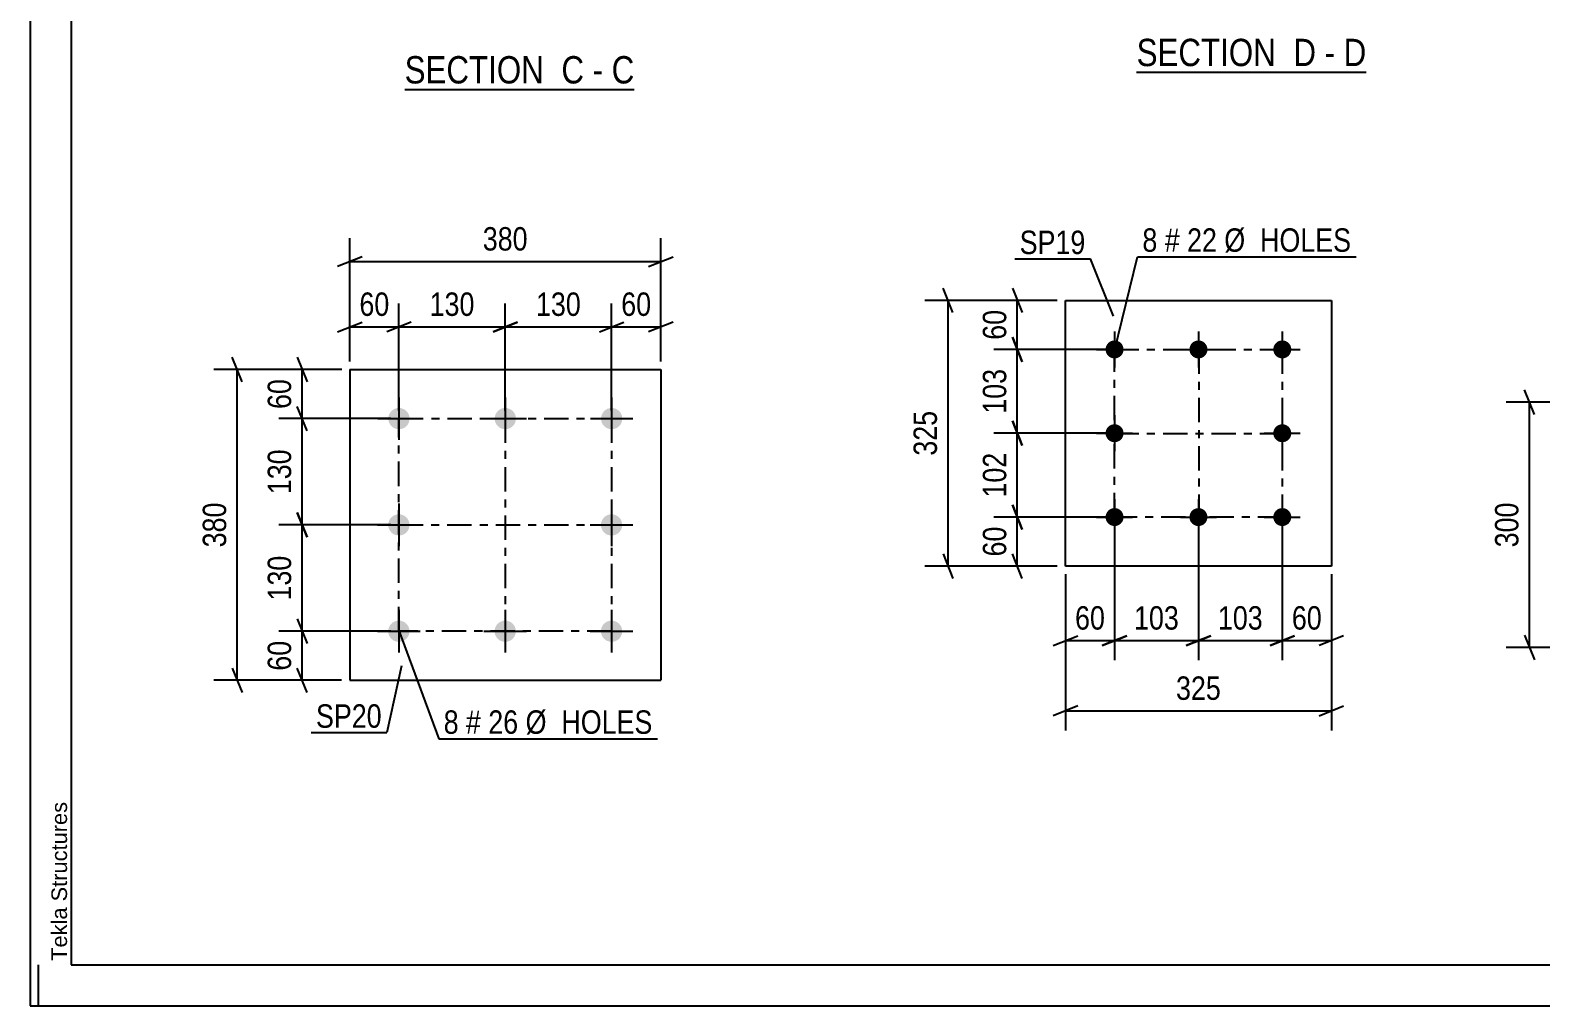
# Model space of a CAD drawing. Header units: millimetres. Extents: x 0 to 841, y 0 to 594.
# Drawn here: x 0 to 184.6, y 0 to 119.3 of the extents above; entities that cross this region are included whole.
import ezdxf

# ---------------------------------------------------------------- set-up
doc = ezdxf.new("R2010")
doc.units = ezdxf.units.MM
doc.linetypes.add('DXK_LINE_DOT3', pattern=[5.9187, 2.979, -0.9799, 0.9799, -0.9799])
doc.styles.add('Arial', font='ARIAL.TTF', dxfattribs={"height": 0.2})
doc.styles.add('Arial Narrow', font='ARIALN.TTF', dxfattribs={"height": 0.2})

# ---------------------------------------------------------------- blocks, each defined once
blk = doc.blocks.new('Unknown-122573578-1135 - 10973')
at = {"color": 5, "linetype": 'Continuous'}
for p, q in [((0, 594), (0, 0)), ((5, 589), (5, 5)), ((1, 0), (1, 5)), ((5, 5), (836, 5)), ((0, 0), (841, 0))]:
    blk.add_line(p, q, dxfattribs=at)
at = {"color": 174, "linetype": 'Continuous', "style": 'Arial'}
blk.add_text('Tekla Structures', height=1.9102, rotation=90, dxfattribs=at).set_placement((4.5, 5.5))
blk = doc.blocks.new('Unknown-122573578-13 - 6261')
at = {"color": 6, "linetype": 'Continuous'}
blk.add_line((45.77, 112.03), (73.84, 112.03), dxfattribs=at)
at = {"color": 0, "linetype": 'Continuous'}
for points in [[(63.88, 112.78), (63.88, 116.28), (45.77, 116.28), (45.77, 112.78)], [(67.69, 112.78), (67.69, 116.28), (64.93, 116.28), (64.93, 112.78)], [(70.02, 112.78), (70.02, 116.28), (68.74, 116.28), (68.74, 112.78)], [(73.84, 112.78), (73.84, 116.28), (71.07, 116.28), (71.07, 112.78)]]:
    blk.add_wipeout(points, dxfattribs=at)
at = {"color": 7, "linetype": 'Continuous', "style": 'Arial Narrow'}
for s, p in [('SECTION ', (45.77, 112.78)), ('C', (64.93, 112.78)), ('C', (71.07, 112.78)), ('-', (68.74, 112.78))]:
    blk.add_text(s, height=3.34, dxfattribs=at).set_placement(p)
blk = doc.blocks.new('Unknown-122573578-14 - 1638')
at = {"color": 6, "linetype": 'Continuous'}
blk.add_line((135.24, 114.15), (163.31, 114.15), dxfattribs=at)
at = {"color": 0, "linetype": 'Continuous'}
for points in [[(153.35, 114.9), (153.35, 118.4), (135.24, 118.4), (135.24, 114.9)], [(157.17, 114.9), (157.17, 118.4), (154.4, 118.4), (154.4, 114.9)], [(159.49, 114.9), (159.49, 118.4), (158.22, 118.4), (158.22, 114.9)], [(163.31, 114.9), (163.31, 118.4), (160.54, 118.4), (160.54, 114.9)]]:
    blk.add_wipeout(points, dxfattribs=at)
at = {"color": 7, "linetype": 'Continuous', "style": 'Arial Narrow'}
for s, p in [('SECTION ', (135.24, 114.9)), ('D', (154.4, 114.9)), ('D', (160.54, 114.9)), ('-', (158.22, 114.9))]:
    blk.add_text(s, height=3.34, dxfattribs=at).set_placement(p)
blk = doc.blocks.new('Bolt-122573578-6019 - 5980')
at = {"linetype": 'Continuous'}
for points in [[(45.07, 73.1, -1), (45.07, 70.5, -1)], [(58.07, 73.1, -1), (58.07, 70.5, -1)], [(71.07, 73.1, -1), (71.07, 70.5, -1)], [(45.06, 60.1, -1), (45.06, 57.5, -1)], [(71.06, 60.1, -1), (71.06, 57.5, -1)], [(45.06, 47.1, -1), (45.06, 44.5, -1)], [(58.06, 47.1, -1), (58.06, 44.5, -1)], [(71.06, 47.1, -1), (71.06, 44.5, -1)]]:
    blk.add_hatch(color=1, dxfattribs=at).paths.add_polyline_path(points)
at = {"color": 1, "linetype": 'Continuous'}
for p, q in [((45.07, 74.4), (45.07, 69.2)), ((58.07, 74.4), (58.07, 69.2)), ((71.07, 74.4), (71.07, 69.2)), ((42.47, 71.8), (47.67, 71.8)), ((55.47, 71.8), (60.67, 71.8)), ((68.47, 71.8), (73.67, 71.8)), ((45.06, 61.4), (45.06, 56.2)), ((71.06, 61.4), (71.06, 56.2)), ((42.46, 58.8), (47.66, 58.8)), ((68.46, 58.8), (73.66, 58.8)), ((45.06, 48.4), (45.06, 43.2)), ((58.06, 48.4), (58.06, 43.2)), ((71.06, 48.4), (71.06, 43.2)), ((42.46, 45.8), (47.66, 45.8)), ((55.46, 45.8), (60.66, 45.8)), ((68.46, 45.8), (73.66, 45.8))]:
    blk.add_line(p, q, dxfattribs=at)
blk = doc.blocks.new('Part-122573578-5986 - 5980')
at = {"color": 2, "linetype": 'Continuous'}
for p, q in [((39.07, 77.8), (39.06, 39.8)), ((39.07, 77.8), (77.07, 77.8)), ((77.07, 77.8), (77.06, 39.8)), ((39.06, 39.8), (77.06, 39.8))]:
    blk.add_line(p, q, dxfattribs=at)
blk = doc.blocks.new('Bolt-122573578-5808 - 5774')
at = {"linetype": 'Continuous'}
for points in [[(132.54, 81.36, -1), (132.54, 79.16, -1)], [(142.79, 81.36, -1), (142.79, 79.16, -1)], [(153.04, 81.36, -1), (153.04, 79.16, -1)], [(132.54, 71.11, -1), (132.54, 68.91, -1)], [(153.04, 71.11, -1), (153.04, 68.91, -1)], [(132.54, 60.86, -1), (132.54, 58.66, -1)], [(142.79, 60.86, -1), (142.79, 58.66, -1)], [(153.04, 60.86, -1), (153.04, 58.66, -1)]]:
    blk.add_hatch(color=1, dxfattribs=at).paths.add_polyline_path(points)
at = {"color": 1, "linetype": 'Continuous'}
for p, q in [((132.54, 82.46), (132.54, 78.06)), ((142.79, 82.46), (142.79, 78.06)), ((153.04, 82.46), (153.04, 78.06)), ((130.34, 80.26), (134.74, 80.26)), ((140.59, 80.26), (144.99, 80.26)), ((150.84, 80.26), (155.24, 80.26)), ((132.54, 72.21), (132.54, 67.81)), ((153.04, 72.21), (153.04, 67.81)), ((130.34, 70.01), (134.74, 70.01)), ((150.84, 70.01), (155.24, 70.01)), ((132.54, 61.96), (132.54, 57.56)), ((142.79, 61.96), (142.79, 57.56)), ((153.04, 61.96), (153.04, 57.56)), ((130.34, 59.76), (134.74, 59.76)), ((140.59, 59.76), (144.99, 59.76)), ((150.84, 59.76), (155.24, 59.76))]:
    blk.add_line(p, q, dxfattribs=at)
blk = doc.blocks.new('Part-122573578-5813 - 5774')
at = {"color": 2, "linetype": 'Continuous'}
for p, q in [((126.54, 53.76), (126.54, 86.26)), ((126.54, 86.26), (159.04, 86.26)), ((159.04, 86.26), (159.04, 53.76)), ((159.04, 53.76), (126.54, 53.76))]:
    blk.add_line(p, q, dxfattribs=at)
blk = doc.blocks.new('Rectangle-122573578-6106 - 5980')
at = {"color": 1, "linetype": 'DXK_LINE_DOT3'}
blk.add_lwpolyline([(45.07, 71.8), (71.07, 71.8), (71.06, 45.8), (45.06, 45.8), (45.07, 71.8)], close=True, dxfattribs=at)
blk = doc.blocks.new('Rectangle-122573578-5900 - 5774')
at = {"color": 1, "linetype": 'DXK_LINE_DOT3'}
blk.add_lwpolyline([(132.54, 80.26), (153.04, 80.26), (153.04, 59.76), (132.54, 59.76), (132.54, 80.26)], close=True, dxfattribs=at)
blk = doc.blocks.new('Line-122573578-6092 - 5980')
at = {"color": 1, "linetype": 'DXK_LINE_DOT3'}
blk.add_line((58.07, 71.8), (58.06, 45.8), dxfattribs=at)
blk = doc.blocks.new('Line-122573578-5886 - 5774')
at = {"color": 1, "linetype": 'DXK_LINE_DOT3'}
blk.add_line((142.84, 80.26), (142.84, 59.76), dxfattribs=at)
blk = doc.blocks.new('Line-122573578-6099 - 5980')
at = {"color": 1, "linetype": 'DXK_LINE_DOT3'}
blk.add_line((45.06, 58.8), (71.06, 58.8), dxfattribs=at)
blk = doc.blocks.new('Line-122573578-5893 - 5774')
at = {"color": 1, "linetype": 'DXK_LINE_DOT3'}
blk.add_line((132.54, 69.96), (153.04, 69.96), dxfattribs=at)
blk = doc.blocks.new('StraightDimension-122573578-9541 - 5980')
at = {"color": 7, "linetype": 'Continuous'}
for p, q in [((38.07, 77.8), (30.39, 77.8)), ((32.64, 79.3), (33.84, 76.3)), ((33.24, 71.8), (33.24, 77.8)), ((33.84, 70.3), (32.64, 73.3)), ((44.07, 71.8), (30.39, 71.8))]:
    blk.add_line(p, q, dxfattribs=at)
at = {"color": 0}
blk.add_wipeout([(32.49, 77.23), (28.29, 77.23), (28.29, 72.38), (32.49, 72.38)], dxfattribs=at)
at = {"color": 3, "style": 'Arial Narrow'}
blk.add_text('60', height=2.863, rotation=90.0002, dxfattribs=at).set_placement((31.89, 72.98))
blk = doc.blocks.new('StraightDimension-122573578-6046 - 5980')
at = {"color": 7, "linetype": 'Continuous'}
for p, q in [((38.07, 77.8), (22.45, 77.8)), ((25.9, 76.3), (24.7, 79.3)), ((25.3, 39.8), (25.3, 77.8)), ((24.7, 41.3), (25.9, 38.3)), ((38.06, 39.8), (22.45, 39.8))]:
    blk.add_line(p, q, dxfattribs=at)
at = {"color": 0}
blk.add_wipeout([(24.55, 62.15), (20.35, 62.15), (20.35, 55.46), (24.55, 55.46)], dxfattribs=at)
at = {"color": 3, "style": 'Arial Narrow'}
blk.add_text('380', height=2.863, rotation=90.0002, dxfattribs=at).set_placement((23.95, 56.06))
blk = doc.blocks.new('StraightDimension-122573578-9544 - 5980')
at = {"color": 7, "linetype": 'Continuous'}
for p, q in [((32.64, 47.3), (33.84, 44.3)), ((44.06, 45.8), (30.39, 45.8)), ((33.24, 39.8), (33.24, 45.8)), ((33.84, 38.3), (32.64, 41.3)), ((38.06, 39.8), (30.39, 39.8))]:
    blk.add_line(p, q, dxfattribs=at)
at = {"color": 0}
blk.add_wipeout([(32.49, 45.23), (28.29, 45.23), (28.29, 40.38), (32.49, 40.38)], dxfattribs=at)
at = {"color": 3, "style": 'Arial Narrow'}
blk.add_text('60', height=2.863, rotation=90.0002, dxfattribs=at).set_placement((31.89, 40.98))
blk = doc.blocks.new('StraightDimension-122573578-6082 - 5980')
at = {"color": 7, "linetype": 'Continuous'}
for p, q in [((39.07, 78.8), (39.07, 93.85)), ((77.07, 78.8), (77.07, 93.85)), ((40.57, 91.6), (37.57, 90.4)), ((39.07, 91), (77.07, 91)), ((75.57, 90.4), (78.57, 91.6))]:
    blk.add_line(p, q, dxfattribs=at)
at = {"color": 0}
blk.add_wipeout([(61.41, 91.75), (61.41, 95.95), (54.72, 95.95), (54.72, 91.75)], dxfattribs=at)
at = {"color": 3, "style": 'Arial Narrow'}
blk.add_text('380', height=2.863, dxfattribs=at).set_placement((55.32, 92.35))
blk = doc.blocks.new('StraightDimension-122573578-9542 - 5980')
at = {"color": 7, "linetype": 'Continuous'}
for p, q in [((33.84, 70.3), (32.64, 73.3)), ((44.07, 71.8), (30.39, 71.8)), ((33.24, 58.8), (33.24, 71.8)), ((32.64, 60.3), (33.84, 57.3)), ((44.06, 58.8), (30.39, 58.8))]:
    blk.add_line(p, q, dxfattribs=at)
at = {"color": 0}
blk.add_wipeout([(32.49, 68.65), (28.29, 68.65), (28.29, 61.96), (32.49, 61.96)], dxfattribs=at)
at = {"color": 3, "style": 'Arial Narrow'}
blk.add_text('130', height=2.863, rotation=90.0002, dxfattribs=at).set_placement((31.89, 62.56))
blk = doc.blocks.new('StraightDimension-122573578-9543 - 5980')
at = {"color": 7, "linetype": 'Continuous'}
for p, q in [((33.84, 57.3), (32.64, 60.3)), ((44.06, 58.8), (30.39, 58.8)), ((33.24, 45.8), (33.24, 58.8)), ((32.64, 47.3), (33.84, 44.3)), ((44.06, 45.8), (30.39, 45.8))]:
    blk.add_line(p, q, dxfattribs=at)
at = {"color": 0}
blk.add_wipeout([(32.49, 55.65), (28.29, 55.65), (28.29, 48.96), (32.49, 48.96)], dxfattribs=at)
at = {"color": 3, "style": 'Arial Narrow'}
blk.add_text('130', height=2.863, rotation=90.0002, dxfattribs=at).set_placement((31.89, 49.56))
blk = doc.blocks.new('StraightDimension-122573578-9598 - 5980')
at = {"color": 7, "linetype": 'Continuous'}
for p, q in [((71.07, 72.8), (71.07, 85.86)), ((77.07, 78.8), (77.07, 85.86)), ((69.57, 82.41), (72.57, 83.61)), ((78.57, 83.61), (75.57, 82.41)), ((71.07, 83.01), (77.07, 83.01))]:
    blk.add_line(p, q, dxfattribs=at)
at = {"color": 0}
blk.add_wipeout([(76.49, 83.76), (76.49, 87.96), (71.64, 87.96), (71.64, 83.76)], dxfattribs=at)
at = {"color": 3, "style": 'Arial Narrow'}
blk.add_text('60', height=2.863, dxfattribs=at).set_placement((72.24, 84.36))
blk = doc.blocks.new('StraightDimension-122573578-9599 - 5980')
at = {"color": 7, "linetype": 'Continuous'}
for p, q in [((58.07, 72.8), (58.07, 85.86)), ((71.07, 72.8), (71.07, 85.86)), ((59.57, 83.61), (56.57, 82.41)), ((69.57, 82.41), (72.57, 83.61)), ((58.07, 83.01), (71.07, 83.01))]:
    blk.add_line(p, q, dxfattribs=at)
at = {"color": 0}
blk.add_wipeout([(67.91, 83.76), (67.91, 87.96), (61.22, 87.96), (61.22, 83.76)], dxfattribs=at)
at = {"color": 3, "style": 'Arial Narrow'}
blk.add_text('130', height=2.863, dxfattribs=at).set_placement((61.82, 84.36))
blk = doc.blocks.new('StraightDimension-122573578-9600 - 5980')
at = {"color": 7, "linetype": 'Continuous'}
for p, q in [((45.07, 72.8), (45.07, 85.86)), ((58.07, 72.8), (58.07, 85.86)), ((46.57, 83.61), (43.57, 82.41)), ((56.57, 82.41), (59.57, 83.61)), ((45.07, 83.01), (58.07, 83.01))]:
    blk.add_line(p, q, dxfattribs=at)
at = {"color": 0}
blk.add_wipeout([(54.91, 83.76), (54.91, 87.96), (48.22, 87.96), (48.22, 83.76)], dxfattribs=at)
at = {"color": 3, "style": 'Arial Narrow'}
blk.add_text('130', height=2.863, dxfattribs=at).set_placement((48.82, 84.36))
blk = doc.blocks.new('StraightDimension-122573578-9601 - 5980')
at = {"color": 7, "linetype": 'Continuous'}
for p, q in [((39.07, 78.8), (39.07, 85.86)), ((45.07, 72.8), (45.07, 85.86)), ((37.57, 82.41), (40.57, 83.61)), ((46.57, 83.61), (43.57, 82.41)), ((39.07, 83.01), (45.07, 83.01))]:
    blk.add_line(p, q, dxfattribs=at)
at = {"color": 0}
blk.add_wipeout([(44.49, 83.76), (44.49, 87.96), (39.64, 87.96), (39.64, 83.76)], dxfattribs=at)
at = {"color": 3, "style": 'Arial Narrow'}
blk.add_text('60', height=2.863, dxfattribs=at).set_placement((40.24, 84.36))
blk = doc.blocks.new('StraightDimension-122573578-5872 - 5774')
at = {"color": 7, "linetype": 'Continuous'}
for p, q in [((120.05, 87.76), (121.25, 84.76)), ((125.54, 86.26), (117.8, 86.26)), ((120.65, 80.26), (120.65, 86.26)), ((121.25, 78.76), (120.05, 81.76)), ((131.54, 80.26), (117.8, 80.26))]:
    blk.add_line(p, q, dxfattribs=at)
at = {"color": 0}
blk.add_wipeout([(119.9, 85.69), (115.7, 85.69), (115.7, 80.84), (119.9, 80.84)], dxfattribs=at)
at = {"color": 3, "style": 'Arial Narrow'}
blk.add_text('60', height=2.863, rotation=90.0002, dxfattribs=at).set_placement((119.3, 81.44))
blk = doc.blocks.new('StraightDimension-122573578-9453 - 5774')
at = {"color": 7, "linetype": 'Continuous'}
for p, q in [((120.05, 81.76), (121.25, 78.76)), ((131.54, 80.26), (117.8, 80.26)), ((120.65, 70.01), (120.65, 80.26)), ((121.25, 68.51), (120.05, 71.51)), ((131.54, 70.01), (117.8, 70.01))]:
    blk.add_line(p, q, dxfattribs=at)
at = {"color": 0}
blk.add_wipeout([(119.9, 78.48), (115.7, 78.48), (115.7, 71.8), (119.9, 71.8)], dxfattribs=at)
at = {"color": 3, "style": 'Arial Narrow'}
blk.add_text('103', height=2.863, rotation=90.0002, dxfattribs=at).set_placement((119.3, 72.4))
blk = doc.blocks.new('StraightDimension-122573578-5815 - 5774')
at = {"color": 7, "linetype": 'Continuous'}
for p, q in [((112.78, 84.76), (111.58, 87.76)), ((125.54, 86.26), (109.33, 86.26)), ((112.18, 53.76), (112.18, 86.26)), ((125.54, 53.76), (109.33, 53.76)), ((111.58, 55.26), (112.78, 52.26))]:
    blk.add_line(p, q, dxfattribs=at)
at = {"color": 0}
blk.add_wipeout([(111.43, 73.36), (107.23, 73.36), (107.23, 66.67), (111.43, 66.67)], dxfattribs=at)
at = {"color": 3, "style": 'Arial Narrow'}
blk.add_text('325', height=2.863, rotation=90.0002, dxfattribs=at).set_placement((110.83, 67.27))
blk = doc.blocks.new('StraightDimension-122573578-5826 - 5774')
at = {"color": 7, "linetype": 'Continuous'}
for p, q in [((132.54, 58.76), (132.54, 42.25)), ((126.54, 52.76), (126.54, 42.25)), ((125.04, 44.05), (128.04, 45.25)), ((126.54, 44.65), (132.54, 44.65)), ((134.04, 45.25), (131.04, 44.05))]:
    blk.add_line(p, q, dxfattribs=at)
at = {"color": 0}
blk.add_wipeout([(131.97, 45.4), (131.97, 49.6), (127.11, 49.6), (127.11, 45.4)], dxfattribs=at)
at = {"color": 3, "style": 'Arial Narrow'}
blk.add_text('60', height=2.863, dxfattribs=at).set_placement((127.71, 46))
blk = doc.blocks.new('StraightDimension-122573578-5836 - 5774')
at = {"color": 7, "linetype": 'Continuous'}
for p, q in [((153.04, 58.76), (153.04, 42.25)), ((159.04, 52.76), (159.04, 42.25)), ((151.54, 44.05), (154.54, 45.25)), ((153.04, 44.65), (159.04, 44.65)), ((160.54, 45.25), (157.54, 44.05))]:
    blk.add_line(p, q, dxfattribs=at)
at = {"color": 0}
blk.add_wipeout([(158.47, 45.4), (158.47, 49.6), (153.61, 49.6), (153.61, 45.4)], dxfattribs=at)
at = {"color": 3, "style": 'Arial Narrow'}
blk.add_text('60', height=2.863, dxfattribs=at).set_placement((154.21, 46))
blk = doc.blocks.new('StraightDimension-122573578-5851 - 5774')
at = {"color": 7, "linetype": 'Continuous'}
for p, q in [((126.54, 52.76), (126.54, 33.66)), ((159.04, 52.76), (159.04, 33.66)), ((128.04, 36.66), (125.04, 35.46)), ((126.54, 36.06), (159.04, 36.06)), ((157.54, 35.46), (160.54, 36.66))]:
    blk.add_line(p, q, dxfattribs=at)
at = {"color": 0}
blk.add_wipeout([(146.13, 36.81), (146.13, 41.01), (139.45, 41.01), (139.45, 36.81)], dxfattribs=at)
at = {"color": 3, "style": 'Arial Narrow'}
blk.add_text('325', height=2.863, dxfattribs=at).set_placement((140.05, 37.41))
blk = doc.blocks.new('StraightDimension-122573578-5862 - 5774')
at = {"color": 7, "linetype": 'Continuous'}
for p, q in [((120.05, 61.26), (121.25, 58.26)), ((131.54, 59.76), (117.8, 59.76)), ((120.65, 53.76), (120.65, 59.76)), ((125.54, 53.76), (117.8, 53.76)), ((121.25, 52.26), (120.05, 55.26))]:
    blk.add_line(p, q, dxfattribs=at)
at = {"color": 0}
blk.add_wipeout([(119.9, 59.19), (115.7, 59.19), (115.7, 54.34), (119.9, 54.34)], dxfattribs=at)
at = {"color": 3, "style": 'Arial Narrow'}
blk.add_text('60', height=2.863, rotation=90.0002, dxfattribs=at).set_placement((119.3, 54.94))
blk = doc.blocks.new('StraightDimension-122573578-9429 - 5774')
at = {"color": 7, "linetype": 'Continuous'}
for p, q in [((132.54, 58.76), (132.54, 42.25)), ((142.79, 58.76), (142.79, 42.25)), ((131.04, 44.05), (134.04, 45.25)), ((132.54, 44.65), (142.79, 44.65)), ((144.29, 45.25), (141.29, 44.05))]:
    blk.add_line(p, q, dxfattribs=at)
at = {"color": 0}
blk.add_wipeout([(141.01, 45.4), (141.01, 49.6), (134.32, 49.6), (134.32, 45.4)], dxfattribs=at)
at = {"color": 3, "style": 'Arial Narrow'}
blk.add_text('103', height=2.863, dxfattribs=at).set_placement((134.92, 46))
blk = doc.blocks.new('StraightDimension-122573578-9431 - 5774')
at = {"color": 7, "linetype": 'Continuous'}
for p, q in [((142.79, 58.76), (142.79, 42.25)), ((153.04, 58.76), (153.04, 42.25)), ((141.29, 44.05), (144.29, 45.25)), ((142.79, 44.65), (153.04, 44.65)), ((154.54, 45.25), (151.54, 44.05))]:
    blk.add_line(p, q, dxfattribs=at)
at = {"color": 0}
blk.add_wipeout([(151.26, 45.4), (151.26, 49.6), (144.57, 49.6), (144.57, 45.4)], dxfattribs=at)
at = {"color": 3, "style": 'Arial Narrow'}
blk.add_text('103', height=2.863, dxfattribs=at).set_placement((145.17, 46))
blk = doc.blocks.new('StraightDimension-122573578-9451 - 5774')
at = {"color": 7, "linetype": 'Continuous'}
for p, q in [((120.05, 71.51), (121.25, 68.51)), ((131.54, 70.01), (117.8, 70.01)), ((120.65, 59.76), (120.65, 70.01)), ((121.25, 58.26), (120.05, 61.26)), ((131.54, 59.76), (117.8, 59.76))]:
    blk.add_line(p, q, dxfattribs=at)
at = {"color": 0}
blk.add_wipeout([(119.9, 68.23), (115.7, 68.23), (115.7, 61.55), (119.9, 61.55)], dxfattribs=at)
at = {"color": 3, "style": 'Arial Narrow'}
blk.add_text('102', height=2.863, rotation=90.0002, dxfattribs=at).set_placement((119.3, 62.15))
blk = doc.blocks.new('StraightDimension-122573578-2071 - 1928')
at = {"color": 7, "linetype": 'Continuous'}
for p, q in [((183.85, 72.3), (182.65, 75.3)), ((200.55, 73.8), (180.4, 73.8)), ((183.25, 43.8), (183.25, 73.8)), ((182.65, 45.3), (183.85, 42.3)), ((200.55, 43.8), (180.4, 43.8))]:
    blk.add_line(p, q, dxfattribs=at)
at = {"color": 0}
blk.add_wipeout([(182.5, 62.15), (178.3, 62.15), (178.3, 55.46), (182.5, 55.46)], dxfattribs=at)
at = {"color": 3, "style": 'Arial Narrow'}
blk.add_text('300', height=2.863, rotation=90.0002, dxfattribs=at).set_placement((181.9, 56.06))
blk = doc.blocks.new('Mark-122573578-5982 - 5980')
at = {"color": 0}
blk.add_wipeout([(42.97, 34), (42.97, 37), (34.93, 37), (34.93, 34)], dxfattribs=at)
blk.add_wipeout([(42.97, 34), (42.97, 37), (34.93, 37), (34.93, 34)], dxfattribs=at)
at = {"color": 30, "linetype": 'Continuous'}
for p in [(45.4, 41.58), (34.33, 33.4)]:
    blk.add_line(p, (43.57, 33.4), dxfattribs=at)
at = {"color": 3, "style": 'Arial Narrow'}
blk.add_text('SP20', height=2.863, dxfattribs=at).set_placement((34.93, 34))
blk = doc.blocks.new('Mark-122573578-6015 - 5980')
at = {"color": 0}
blk.add_wipeout([(52.36, 33.26), (52.36, 36.26), (50.54, 36.26), (50.54, 33.26)], dxfattribs=at)
blk.add_wipeout([(52.36, 33.26), (52.36, 36.26), (50.54, 36.26), (50.54, 33.26)], dxfattribs=at)
at = {"color": 7, "linetype": 'Continuous'}
blk.add_line((45.06, 45.87), (49.94, 32.66), dxfattribs=at)
at = {"color": 3, "style": 'Arial Narrow'}
blk.add_text('8', height=2.86, dxfattribs=at).set_placement((50.54, 33.26))
at = {"color": 0}
blk.add_wipeout([(55.09, 33.26), (55.09, 36.26), (53.26, 36.26), (53.26, 33.26)], dxfattribs=at)
blk.add_wipeout([(55.09, 33.26), (55.09, 36.26), (53.26, 36.26), (53.26, 33.26)], dxfattribs=at)
blk.add_wipeout([(59.65, 33.26), (59.65, 36.26), (55.99, 36.26), (55.99, 33.26)], dxfattribs=at)
blk.add_wipeout([(59.65, 33.26), (59.65, 36.26), (55.99, 36.26), (55.99, 33.26)], dxfattribs=at)
at = {"color": 3, "style": 'Arial Narrow'}
for s, height, p in [('#', 2.86, (53.26, 33.26)), ('26', 2.863, (55.99, 33.26))]:
    blk.add_text(s, height=height, dxfattribs=at).set_placement(p)
at = {"color": 0}
blk.add_wipeout([(76.08, 33.26), (76.08, 36.26), (60.55, 36.26), (60.55, 33.26)], dxfattribs=at)
blk.add_wipeout([(76.08, 33.26), (76.08, 36.26), (60.55, 36.26), (60.55, 33.26)], dxfattribs=at)
at = {"color": 7, "linetype": 'Continuous'}
blk.add_line((49.94, 32.66), (76.68, 32.66), dxfattribs=at)
at = {"color": 3, "style": 'Arial Narrow'}
blk.add_text('Ø  HOLES', height=2.863, dxfattribs=at).set_placement((60.55, 33.26))
blk = doc.blocks.new('Mark-122573578-5804 - 5774')
at = {"color": 0}
blk.add_wipeout([(137.77, 92.2), (137.77, 95.2), (135.94, 95.2), (135.94, 92.2)], dxfattribs=at)
blk.add_wipeout([(137.77, 92.2), (137.77, 95.2), (135.94, 95.2), (135.94, 92.2)], dxfattribs=at)
at = {"color": 7, "linetype": 'Continuous'}
blk.add_line((132.52, 80.1), (135.34, 91.6), dxfattribs=at)
at = {"color": 3, "style": 'Arial Narrow'}
blk.add_text('8', height=2.86, dxfattribs=at).set_placement((135.94, 92.2))
at = {"color": 0}
blk.add_wipeout([(140.5, 92.2), (140.5, 95.2), (138.67, 95.2), (138.67, 92.2)], dxfattribs=at)
blk.add_wipeout([(140.5, 92.2), (140.5, 95.2), (138.67, 95.2), (138.67, 92.2)], dxfattribs=at)
blk.add_wipeout([(145.05, 92.2), (145.05, 95.2), (141.4, 95.2), (141.4, 92.2)], dxfattribs=at)
blk.add_wipeout([(145.05, 92.2), (145.05, 95.2), (141.4, 95.2), (141.4, 92.2)], dxfattribs=at)
at = {"color": 3, "style": 'Arial Narrow'}
for s, height, p in [('#', 2.86, (138.67, 92.2)), ('22', 2.863, (141.4, 92.2))]:
    blk.add_text(s, height=height, dxfattribs=at).set_placement(p)
at = {"color": 0}
blk.add_wipeout([(161.48, 92.2), (161.48, 95.2), (145.95, 95.2), (145.95, 92.2)], dxfattribs=at)
blk.add_wipeout([(161.48, 92.2), (161.48, 95.2), (145.95, 95.2), (145.95, 92.2)], dxfattribs=at)
at = {"color": 7, "linetype": 'Continuous'}
blk.add_line((135.34, 91.6), (162.08, 91.6), dxfattribs=at)
at = {"color": 3, "style": 'Arial Narrow'}
blk.add_text('Ø  HOLES', height=2.863, dxfattribs=at).set_placement((145.95, 92.2))
blk = doc.blocks.new('Mark-122573578-5809 - 5774')
at = {"color": 0}
blk.add_wipeout([(128.98, 91.92), (128.98, 94.92), (120.94, 94.92), (120.94, 91.92)], dxfattribs=at)
blk.add_wipeout([(128.98, 91.92), (128.98, 94.92), (120.94, 94.92), (120.94, 91.92)], dxfattribs=at)
at = {"color": 30, "linetype": 'Continuous'}
for p in [(120.34, 91.32), (132.39, 84.33)]:
    blk.add_line(p, (129.58, 91.32), dxfattribs=at)
at = {"color": 3, "style": 'Arial Narrow'}
blk.add_text('SP19', height=2.863, dxfattribs=at).set_placement((120.94, 91.92))

msp = doc.modelspace()

# ---------------------------------------------------------------- block references
for name in ['Unknown-122573578-1135 - 10973', 'Part-122573578-5813 - 5774', 'Bolt-122573578-5808 - 5774', 'Rectangle-122573578-5900 - 5774', 'Line-122573578-5886 - 5774', 'Part-122573578-5986 - 5980', 'Bolt-122573578-6019 - 5980', 'Rectangle-122573578-6106 - 5980', 'Line-122573578-6092 - 5980', 'Line-122573578-5893 - 5774', 'Line-122573578-6099 - 5980']:
    msp.add_blockref(name, (0, 0))

# ---------------------------------------------------------------- next in the draw order: block references
for name in ['Unknown-122573578-14 - 1638', 'Unknown-122573578-13 - 6261', 'Mark-122573578-5804 - 5774', 'StraightDimension-122573578-5872 - 5774', 'StraightDimension-122573578-9541 - 5980', 'StraightDimension-122573578-2071 - 1928', 'StraightDimension-122573578-5836 - 5774']:
    msp.add_blockref(name, (0, 0))

# ---------------------------------------------------------------- next in the draw order: block references
for name in ['StraightDimension-122573578-9453 - 5774', 'StraightDimension-122573578-6046 - 5980']:
    msp.add_blockref(name, (0, 0))

# ---------------------------------------------------------------- next in the draw order: block references
for name in ['StraightDimension-122573578-6082 - 5980', 'StraightDimension-122573578-5815 - 5774', 'StraightDimension-122573578-9542 - 5980', 'StraightDimension-122573578-9544 - 5980']:
    msp.add_blockref(name, (0, 0))

# ---------------------------------------------------------------- next in the draw order: block references
for name in ['Mark-122573578-5809 - 5774', 'StraightDimension-122573578-9598 - 5980', 'StraightDimension-122573578-9543 - 5980', 'StraightDimension-122573578-5826 - 5774', 'Mark-122573578-5982 - 5980']:
    msp.add_blockref(name, (0, 0))

# ---------------------------------------------------------------- next in the draw order: block references
for name in ['StraightDimension-122573578-9599 - 5980', 'StraightDimension-122573578-5851 - 5774', 'Mark-122573578-6015 - 5980']:
    msp.add_blockref(name, (0, 0))

# ---------------------------------------------------------------- next in the draw order: block references
for name in ['StraightDimension-122573578-9600 - 5980', 'StraightDimension-122573578-5862 - 5774']:
    msp.add_blockref(name, (0, 0))

# ---------------------------------------------------------------- next in the draw order: block references
for name in ['StraightDimension-122573578-9601 - 5980', 'StraightDimension-122573578-9429 - 5774']:
    msp.add_blockref(name, (0, 0))

# ---------------------------------------------------------------- next in the draw order: block references
for name in ['StraightDimension-122573578-9451 - 5774', 'StraightDimension-122573578-9431 - 5774']:
    msp.add_blockref(name, (0, 0))

doc.saveas('drawing.dxf')
